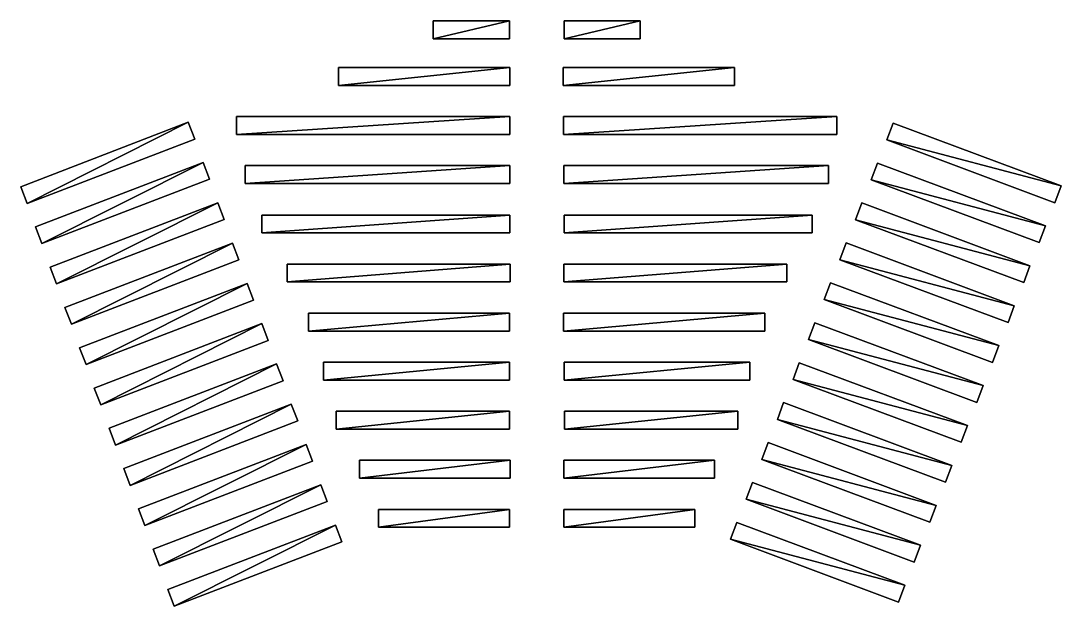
# Model space of a CAD drawing. Header units: metres. Extents: x 1589 to 3205, y -11 to 220.
# Drawn here: x 1598.23 to 1627.28, y -10.96 to 5.37 of the extents above; entities that cross this region are included whole.
import ezdxf

# ---------------------------------------------------------------- set-up
doc = ezdxf.new("R2010")
doc.units = ezdxf.units.M
doc.layers.get('0').update_dxf_attribs({"true_color": 0x99e499})

# ---------------------------------------------------------------- blocks, each defined once
blk = doc.blocks.new('Box210')
at = {"color": 0}
mesh = blk.add_polyface(dxfattribs=at)
corners = [(-2.505, -0.25), (2.505, -0.25), (-2.505, 0.25), (2.505, 0.25), (-2.505, -0.25, 0.453), (2.505, -0.25, 0.453), (-2.505, 0.25, 0.453), (2.505, 0.25, 0.453)]
mesh.append_faces([[corners[k] for k in face] for face in [(0, 2, 3, 0), (3, 1, 0, 3), (4, 5, 7, 4), (7, 6, 4, 7), (0, 1, 5, 0), (5, 4, 0, 5), (1, 3, 7, 1), (7, 5, 1, 7), (3, 2, 6, 3), (6, 7, 3, 6), (2, 0, 4, 2), (4, 6, 2, 4)]], dxfattribs={"vtx2": -1, "vtx3": -1, "color": 0})
blk = doc.blocks.new('Box211')
at = {"color": 0}
mesh = blk.add_polyface(dxfattribs=at)
corners = [(-2.505, -0.25), (2.505, -0.25), (-2.505, 0.25), (2.505, 0.25), (-2.505, -0.25, 0.453), (2.505, -0.25, 0.453), (-2.505, 0.25, 0.453), (2.505, 0.25, 0.453)]
mesh.append_faces([[corners[k] for k in face] for face in [(0, 2, 3, 0), (3, 1, 0, 3), (4, 5, 7, 4), (7, 6, 4, 7), (0, 1, 5, 0), (5, 4, 0, 5), (1, 3, 7, 1), (7, 5, 1, 7), (3, 2, 6, 3), (6, 7, 3, 6), (2, 0, 4, 2), (4, 6, 2, 4)]], dxfattribs={"vtx2": -1, "vtx3": -1, "color": 0})
blk = doc.blocks.new('Box212')
at = {"color": 0}
mesh = blk.add_polyface(dxfattribs=at)
corners = [(-2.505, -0.25), (2.505, -0.25), (-2.505, 0.25), (2.505, 0.25), (-2.505, -0.25, 0.453), (2.505, -0.25, 0.453), (-2.505, 0.25, 0.453), (2.505, 0.25, 0.453)]
mesh.append_faces([[corners[k] for k in face] for face in [(0, 2, 3, 0), (3, 1, 0, 3), (4, 5, 7, 4), (7, 6, 4, 7), (0, 1, 5, 0), (5, 4, 0, 5), (1, 3, 7, 1), (7, 5, 1, 7), (3, 2, 6, 3), (6, 7, 3, 6), (2, 0, 4, 2), (4, 6, 2, 4)]], dxfattribs={"vtx2": -1, "vtx3": -1, "color": 0})
blk = doc.blocks.new('Box213')
at = {"color": 0}
mesh = blk.add_polyface(dxfattribs=at)
corners = [(-2.505, -0.25), (2.505, -0.25), (-2.505, 0.25), (2.505, 0.25), (-2.505, -0.25, 0.453), (2.505, -0.25, 0.453), (-2.505, 0.25, 0.453), (2.505, 0.25, 0.453)]
mesh.append_faces([[corners[k] for k in face] for face in [(0, 2, 3, 0), (3, 1, 0, 3), (4, 5, 7, 4), (7, 6, 4, 7), (0, 1, 5, 0), (5, 4, 0, 5), (1, 3, 7, 1), (7, 5, 1, 7), (3, 2, 6, 3), (6, 7, 3, 6), (2, 0, 4, 2), (4, 6, 2, 4)]], dxfattribs={"vtx2": -1, "vtx3": -1, "color": 0})
blk = doc.blocks.new('Box214')
at = {"color": 0}
mesh = blk.add_polyface(dxfattribs=at)
corners = [(-2.505, -0.25), (2.505, -0.25), (-2.505, 0.25), (2.505, 0.25), (-2.505, -0.25, 0.453), (2.505, -0.25, 0.453), (-2.505, 0.25, 0.453), (2.505, 0.25, 0.453)]
mesh.append_faces([[corners[k] for k in face] for face in [(0, 2, 3, 0), (3, 1, 0, 3), (4, 5, 7, 4), (7, 6, 4, 7), (0, 1, 5, 0), (5, 4, 0, 5), (1, 3, 7, 1), (7, 5, 1, 7), (3, 2, 6, 3), (6, 7, 3, 6), (2, 0, 4, 2), (4, 6, 2, 4)]], dxfattribs={"vtx2": -1, "vtx3": -1, "color": 0})
blk = doc.blocks.new('Box215')
at = {"color": 0}
mesh = blk.add_polyface(dxfattribs=at)
corners = [(-2.505, -0.25), (2.505, -0.25), (-2.505, 0.25), (2.505, 0.25), (-2.505, -0.25, 0.453), (2.505, -0.25, 0.453), (-2.505, 0.25, 0.453), (2.505, 0.25, 0.453)]
mesh.append_faces([[corners[k] for k in face] for face in [(0, 2, 3, 0), (3, 1, 0, 3), (4, 5, 7, 4), (7, 6, 4, 7), (0, 1, 5, 0), (5, 4, 0, 5), (1, 3, 7, 1), (7, 5, 1, 7), (3, 2, 6, 3), (6, 7, 3, 6), (2, 0, 4, 2), (4, 6, 2, 4)]], dxfattribs={"vtx2": -1, "vtx3": -1, "color": 0})
blk = doc.blocks.new('Box216')
at = {"color": 0}
mesh = blk.add_polyface(dxfattribs=at)
corners = [(-2.505, -0.25), (2.505, -0.25), (-2.505, 0.25), (2.505, 0.25), (-2.505, -0.25, 0.453), (2.505, -0.25, 0.453), (-2.505, 0.25, 0.453), (2.505, 0.25, 0.453)]
mesh.append_faces([[corners[k] for k in face] for face in [(0, 2, 3, 0), (3, 1, 0, 3), (4, 5, 7, 4), (7, 6, 4, 7), (0, 1, 5, 0), (5, 4, 0, 5), (1, 3, 7, 1), (7, 5, 1, 7), (3, 2, 6, 3), (6, 7, 3, 6), (2, 0, 4, 2), (4, 6, 2, 4)]], dxfattribs={"vtx2": -1, "vtx3": -1, "color": 0})
blk = doc.blocks.new('Box217')
at = {"color": 0}
mesh = blk.add_polyface(dxfattribs=at)
corners = [(-2.505, -0.25), (2.505, -0.25), (-2.505, 0.25), (2.505, 0.25), (-2.505, -0.25, 0.453), (2.505, -0.25, 0.453), (-2.505, 0.25, 0.453), (2.505, 0.25, 0.453)]
mesh.append_faces([[corners[k] for k in face] for face in [(0, 2, 3, 0), (3, 1, 0, 3), (4, 5, 7, 4), (7, 6, 4, 7), (0, 1, 5, 0), (5, 4, 0, 5), (1, 3, 7, 1), (7, 5, 1, 7), (3, 2, 6, 3), (6, 7, 3, 6), (2, 0, 4, 2), (4, 6, 2, 4)]], dxfattribs={"vtx2": -1, "vtx3": -1, "color": 0})
blk = doc.blocks.new('Box218')
at = {"color": 0}
mesh = blk.add_polyface(dxfattribs=at)
corners = [(-2.505, -0.25), (2.505, -0.25), (-2.505, 0.25), (2.505, 0.25), (-2.505, -0.25, 0.453), (2.505, -0.25, 0.453), (-2.505, 0.25, 0.453), (2.505, 0.25, 0.453)]
mesh.append_faces([[corners[k] for k in face] for face in [(0, 2, 3, 0), (3, 1, 0, 3), (4, 5, 7, 4), (7, 6, 4, 7), (0, 1, 5, 0), (5, 4, 0, 5), (1, 3, 7, 1), (7, 5, 1, 7), (3, 2, 6, 3), (6, 7, 3, 6), (2, 0, 4, 2), (4, 6, 2, 4)]], dxfattribs={"vtx2": -1, "vtx3": -1, "color": 0})
blk = doc.blocks.new('Box219')
at = {"color": 0}
mesh = blk.add_polyface(dxfattribs=at)
corners = [(-2.505, -0.25), (2.505, -0.25), (-2.505, 0.25), (2.505, 0.25), (-2.505, -0.25, 0.453), (2.505, -0.25, 0.453), (-2.505, 0.25, 0.453), (2.505, 0.25, 0.453)]
mesh.append_faces([[corners[k] for k in face] for face in [(0, 2, 3, 0), (3, 1, 0, 3), (4, 5, 7, 4), (7, 6, 4, 7), (0, 1, 5, 0), (5, 4, 0, 5), (1, 3, 7, 1), (7, 5, 1, 7), (3, 2, 6, 3), (6, 7, 3, 6), (2, 0, 4, 2), (4, 6, 2, 4)]], dxfattribs={"vtx2": -1, "vtx3": -1, "color": 0})
blk = doc.blocks.new('Box220')
at = {"color": 0}
mesh = blk.add_polyface(dxfattribs=at)
corners = [(-2.505, -0.25), (2.505, -0.25), (-2.505, 0.25), (2.505, 0.25), (-2.505, -0.25, 0.453), (2.505, -0.25, 0.453), (-2.505, 0.25, 0.453), (2.505, 0.25, 0.453)]
mesh.append_faces([[corners[k] for k in face] for face in [(0, 2, 3, 0), (3, 1, 0, 3), (4, 5, 7, 4), (7, 6, 4, 7), (0, 1, 5, 0), (5, 4, 0, 5), (1, 3, 7, 1), (7, 5, 1, 7), (3, 2, 6, 3), (6, 7, 3, 6), (2, 0, 4, 2), (4, 6, 2, 4)]], dxfattribs={"vtx2": -1, "vtx3": -1, "color": 0})

msp = doc.modelspace()

# ---------------------------------------------------------------- block references
at = {"color": 133, "true_color": 0x58c7e1}
for name, p, rotation in [('Box220', (1600.662, 1.408, -0.007), 21.00316979215312), ('Box210', (1624.844, 1.406, -0.007), 159.5342584063619), ('Box219', (1601.073, 0.285, -0.007), 21.00316979215312), ('Box211', (1624.408, 0.292, -0.007), 159.5342584063619), ('Box218', (1601.484, -0.839, -0.007), 21.00316979215312), ('Box212', (1623.972, -0.822, -0.007), 159.5342584063619), ('Box217', (1601.894, -1.962, -0.007), 21.00316979215312), ('Box213', (1623.536, -1.935, -0.007), 159.5342584063619), ('Box216', (1602.305, -3.086, -0.007), 21.00316979215312), ('Box214', (1623.099, -3.049, -0.007), 159.5342584063619), ('Box215', (1602.715, -4.209, -0.007), 21.00316979215312), ('Box215', (1622.663, -4.163, -0.007), 159.5342584063619), ('Box214', (1603.126, -5.333, -0.007), 21.00316979215312), ('Box216', (1622.226, -5.277, -0.007), 159.5342584063619), ('Box213', (1603.537, -6.457, -0.007), 21.00316979215312), ('Box217', (1621.79, -6.391, -0.007), 159.5342584063619), ('Box212', (1603.948, -7.58, -0.007), 21.00316979215312), ('Box218', (1621.354, -7.505, -0.007), 159.5342584063619), ('Box219', (1620.918, -8.618, -0.007), 159.5342584063619), ('Box211', (1604.358, -8.704, -0.007), 21.00316979215312), ('Box210', (1604.769, -9.827, -0.007), 21.00316979215312), ('Box220', (1620.481, -9.732, -0.007), 159.5342584063619)]:
    msp.add_blockref(name, p, dxfattribs=dict(at, rotation=rotation))

# ---------------------------------------------------------------- meshes
mesh = msp.add_polyface(dxfattribs=at)
corners = [(1609.749, 4.87, -0.007), (1611.874, 4.87, -0.007), (1609.749, 5.37, -0.007), (1611.874, 5.37, -0.007), (1609.749, 4.87, 0.446), (1611.874, 4.87, 0.446), (1609.749, 5.37, 0.446), (1611.874, 5.37, 0.446)]
mesh.append_faces([[corners[k] for k in face] for face in [(0, 2, 3, 0), (3, 1, 0, 3), (4, 5, 7, 4), (7, 6, 4, 7), (0, 1, 5, 0), (5, 4, 0, 5), (1, 3, 7, 1), (7, 5, 1, 7), (3, 2, 6, 3), (6, 7, 3, 6), (2, 0, 4, 2), (4, 6, 2, 4)]], dxfattribs={"vtx2": -1, "vtx3": -1, "color": 133})
mesh = msp.add_polyface(dxfattribs=at)
corners = [(1613.404, 4.87, -0.007), (1615.529, 4.87, -0.007), (1613.404, 5.37, -0.007), (1615.529, 5.37, -0.007), (1613.404, 4.87, 0.446), (1615.529, 4.87, 0.446), (1613.404, 5.37, 0.446), (1615.529, 5.37, 0.446)]
mesh.append_faces([[corners[k] for k in face] for face in [(0, 2, 3, 0), (3, 1, 0, 3), (4, 5, 7, 4), (7, 6, 4, 7), (0, 1, 5, 0), (5, 4, 0, 5), (1, 3, 7, 1), (7, 5, 1, 7), (3, 2, 6, 3), (6, 7, 3, 6), (2, 0, 4, 2), (4, 6, 2, 4)]], dxfattribs={"vtx2": -1, "vtx3": -1, "color": 133})
mesh = msp.add_polyface(dxfattribs=at)
corners = [(1607.099, 3.567, -0.007), (1611.884, 3.567, -0.007), (1607.099, 4.067, -0.007), (1611.884, 4.067, -0.007), (1607.099, 3.567, 0.446), (1611.884, 3.567, 0.446), (1607.099, 4.067, 0.446), (1611.884, 4.067, 0.446)]
mesh.append_faces([[corners[k] for k in face] for face in [(0, 2, 3, 0), (3, 1, 0, 3), (4, 5, 7, 4), (7, 6, 4, 7), (0, 1, 5, 0), (5, 4, 0, 5), (1, 3, 7, 1), (7, 5, 1, 7), (3, 2, 6, 3), (6, 7, 3, 6), (2, 0, 4, 2), (4, 6, 2, 4)]], dxfattribs={"vtx2": -1, "vtx3": -1, "color": 133})
mesh = msp.add_polyface(dxfattribs=at)
corners = [(1613.376, 3.567, -0.007), (1618.16, 3.567, -0.007), (1613.376, 4.067, -0.007), (1618.16, 4.067, -0.007), (1613.376, 3.567, 0.446), (1618.16, 3.567, 0.446), (1613.376, 4.067, 0.446), (1618.16, 4.067, 0.446)]
mesh.append_faces([[corners[k] for k in face] for face in [(0, 2, 3, 0), (3, 1, 0, 3), (4, 5, 7, 4), (7, 6, 4, 7), (0, 1, 5, 0), (5, 4, 0, 5), (1, 3, 7, 1), (7, 5, 1, 7), (3, 2, 6, 3), (6, 7, 3, 6), (2, 0, 4, 2), (4, 6, 2, 4)]], dxfattribs={"vtx2": -1, "vtx3": -1, "color": 133})
mesh = msp.add_polyface(dxfattribs=at)
corners = [(1604.254, 2.198, -0.007), (1611.882, 2.198, -0.007), (1604.254, 2.698, -0.007), (1611.882, 2.698, -0.007), (1604.254, 2.198, 0.446), (1611.882, 2.198, 0.446), (1604.254, 2.698, 0.446), (1611.882, 2.698, 0.446)]
mesh.append_faces([[corners[k] for k in face] for face in [(0, 2, 3, 0), (3, 1, 0, 3), (4, 5, 7, 4), (7, 6, 4, 7), (0, 1, 5, 0), (5, 4, 0, 5), (1, 3, 7, 1), (7, 5, 1, 7), (3, 2, 6, 3), (6, 7, 3, 6), (2, 0, 4, 2), (4, 6, 2, 4)]], dxfattribs={"vtx2": -1, "vtx3": -1, "color": 133})
mesh = msp.add_polyface(dxfattribs=at)
corners = [(1613.385, 2.198, -0.007), (1621.014, 2.198, -0.007), (1613.385, 2.698, -0.007), (1621.014, 2.698, -0.007), (1613.385, 2.198, 0.446), (1621.014, 2.198, 0.446), (1613.385, 2.698, 0.446), (1621.014, 2.698, 0.446)]
mesh.append_faces([[corners[k] for k in face] for face in [(0, 2, 3, 0), (3, 1, 0, 3), (4, 5, 7, 4), (7, 6, 4, 7), (0, 1, 5, 0), (5, 4, 0, 5), (1, 3, 7, 1), (7, 5, 1, 7), (3, 2, 6, 3), (6, 7, 3, 6), (2, 0, 4, 2), (4, 6, 2, 4)]], dxfattribs={"vtx2": -1, "vtx3": -1, "color": 133})
mesh = msp.add_polyface(dxfattribs=at)
corners = [(1604.497, 0.83, -0.007), (1611.882, 0.83, -0.007), (1604.497, 1.33, -0.007), (1611.882, 1.33, -0.007), (1604.497, 0.83, 0.446), (1611.882, 0.83, 0.446), (1604.497, 1.33, 0.446), (1611.882, 1.33, 0.446)]
mesh.append_faces([[corners[k] for k in face] for face in [(0, 2, 3, 0), (3, 1, 0, 3), (4, 5, 7, 4), (7, 6, 4, 7), (0, 1, 5, 0), (5, 4, 0, 5), (1, 3, 7, 1), (7, 5, 1, 7), (3, 2, 6, 3), (6, 7, 3, 6), (2, 0, 4, 2), (4, 6, 2, 4)]], dxfattribs={"vtx2": -1, "vtx3": -1, "color": 133})
mesh = msp.add_polyface(dxfattribs=at)
corners = [(1613.395, 0.83, -0.007), (1620.78, 0.83, -0.007), (1613.395, 1.33, -0.007), (1620.78, 1.33, -0.007), (1613.395, 0.83, 0.446), (1620.78, 0.83, 0.446), (1613.395, 1.33, 0.446), (1620.78, 1.33, 0.446)]
mesh.append_faces([[corners[k] for k in face] for face in [(0, 2, 3, 0), (3, 1, 0, 3), (4, 5, 7, 4), (7, 6, 4, 7), (0, 1, 5, 0), (5, 4, 0, 5), (1, 3, 7, 1), (7, 5, 1, 7), (3, 2, 6, 3), (6, 7, 3, 6), (2, 0, 4, 2), (4, 6, 2, 4)]], dxfattribs={"vtx2": -1, "vtx3": -1, "color": 133})
mesh = msp.add_polyface(dxfattribs=at)
corners = [(1604.961, -0.547, -0.007), (1611.887, -0.547, -0.007), (1604.961, -0.047, -0.007), (1611.887, -0.047, -0.007), (1604.961, -0.547, 0.446), (1611.887, -0.547, 0.446), (1604.961, -0.047, 0.446), (1611.887, -0.047, 0.446)]
mesh.append_faces([[corners[k] for k in face] for face in [(0, 2, 3, 0), (3, 1, 0, 3), (4, 5, 7, 4), (7, 6, 4, 7), (0, 1, 5, 0), (5, 4, 0, 5), (1, 3, 7, 1), (7, 5, 1, 7), (3, 2, 6, 3), (6, 7, 3, 6), (2, 0, 4, 2), (4, 6, 2, 4)]], dxfattribs={"vtx2": -1, "vtx3": -1, "color": 133})
mesh = msp.add_polyface(dxfattribs=at)
corners = [(1613.402, -0.547, -0.007), (1620.327, -0.547, -0.007), (1613.402, -0.047, -0.007), (1620.327, -0.047, -0.007), (1613.402, -0.547, 0.446), (1620.327, -0.547, 0.446), (1613.402, -0.047, 0.446), (1620.327, -0.047, 0.446)]
mesh.append_faces([[corners[k] for k in face] for face in [(0, 2, 3, 0), (3, 1, 0, 3), (4, 5, 7, 4), (7, 6, 4, 7), (0, 1, 5, 0), (5, 4, 0, 5), (1, 3, 7, 1), (7, 5, 1, 7), (3, 2, 6, 3), (6, 7, 3, 6), (2, 0, 4, 2), (4, 6, 2, 4)]], dxfattribs={"vtx2": -1, "vtx3": -1, "color": 133})
mesh = msp.add_polyface(dxfattribs=at)
corners = [(1605.667, -1.915, -0.007), (1611.896, -1.915, -0.007), (1605.667, -1.415, -0.007), (1611.896, -1.415, -0.007), (1605.667, -1.915, 0.446), (1611.896, -1.915, 0.446), (1605.667, -1.415, 0.446), (1611.896, -1.415, 0.446)]
mesh.append_faces([[corners[k] for k in face] for face in [(0, 2, 3, 0), (3, 1, 0, 3), (4, 5, 7, 4), (7, 6, 4, 7), (0, 1, 5, 0), (5, 4, 0, 5), (1, 3, 7, 1), (7, 5, 1, 7), (3, 2, 6, 3), (6, 7, 3, 6), (2, 0, 4, 2), (4, 6, 2, 4)]], dxfattribs={"vtx2": -1, "vtx3": -1, "color": 133})
mesh = msp.add_polyface(dxfattribs=at)
corners = [(1613.393, -1.915, -0.007), (1619.622, -1.915, -0.007), (1613.393, -1.415, -0.007), (1619.622, -1.415, -0.007), (1613.393, -1.915, 0.446), (1619.622, -1.915, 0.446), (1613.393, -1.415, 0.446), (1619.622, -1.415, 0.446)]
mesh.append_faces([[corners[k] for k in face] for face in [(0, 2, 3, 0), (3, 1, 0, 3), (4, 5, 7, 4), (7, 6, 4, 7), (0, 1, 5, 0), (5, 4, 0, 5), (1, 3, 7, 1), (7, 5, 1, 7), (3, 2, 6, 3), (6, 7, 3, 6), (2, 0, 4, 2), (4, 6, 2, 4)]], dxfattribs={"vtx2": -1, "vtx3": -1, "color": 133})
mesh = msp.add_polyface(dxfattribs=at)
corners = [(1606.264, -3.284, -0.007), (1611.877, -3.284, -0.007), (1606.264, -2.784, -0.007), (1611.877, -2.784, -0.007), (1606.264, -3.284, 0.446), (1611.877, -3.284, 0.446), (1606.264, -2.784, 0.446), (1611.877, -2.784, 0.446)]
mesh.append_faces([[corners[k] for k in face] for face in [(0, 2, 3, 0), (3, 1, 0, 3), (4, 5, 7, 4), (7, 6, 4, 7), (0, 1, 5, 0), (5, 4, 0, 5), (1, 3, 7, 1), (7, 5, 1, 7), (3, 2, 6, 3), (6, 7, 3, 6), (2, 0, 4, 2), (4, 6, 2, 4)]], dxfattribs={"vtx2": -1, "vtx3": -1, "color": 133})
mesh = msp.add_polyface(dxfattribs=at)
corners = [(1613.389, -3.284, -0.007), (1619.002, -3.284, -0.007), (1613.389, -2.784, -0.007), (1619.002, -2.784, -0.007), (1613.389, -3.284, 0.446), (1619.002, -3.284, 0.446), (1613.389, -2.784, 0.446), (1619.002, -2.784, 0.446)]
mesh.append_faces([[corners[k] for k in face] for face in [(0, 2, 3, 0), (3, 1, 0, 3), (4, 5, 7, 4), (7, 6, 4, 7), (0, 1, 5, 0), (5, 4, 0, 5), (1, 3, 7, 1), (7, 5, 1, 7), (3, 2, 6, 3), (6, 7, 3, 6), (2, 0, 4, 2), (4, 6, 2, 4)]], dxfattribs={"vtx2": -1, "vtx3": -1, "color": 133})
mesh = msp.add_polyface(dxfattribs=at)
corners = [(1606.688, -4.653, -0.007), (1611.873, -4.653, -0.007), (1606.688, -4.153, -0.007), (1611.873, -4.153, -0.007), (1606.688, -4.653, 0.446), (1611.873, -4.653, 0.446), (1606.688, -4.153, 0.446), (1611.873, -4.153, 0.446)]
mesh.append_faces([[corners[k] for k in face] for face in [(0, 2, 3, 0), (3, 1, 0, 3), (4, 5, 7, 4), (7, 6, 4, 7), (0, 1, 5, 0), (5, 4, 0, 5), (1, 3, 7, 1), (7, 5, 1, 7), (3, 2, 6, 3), (6, 7, 3, 6), (2, 0, 4, 2), (4, 6, 2, 4)]], dxfattribs={"vtx2": -1, "vtx3": -1, "color": 133})
mesh = msp.add_polyface(dxfattribs=at)
corners = [(1613.403, -4.653, -0.007), (1618.588, -4.653, -0.007), (1613.403, -4.153, -0.007), (1618.588, -4.153, -0.007), (1613.403, -4.653, 0.446), (1618.588, -4.653, 0.446), (1613.403, -4.153, 0.446), (1618.588, -4.153, 0.446)]
mesh.append_faces([[corners[k] for k in face] for face in [(0, 2, 3, 0), (3, 1, 0, 3), (4, 5, 7, 4), (7, 6, 4, 7), (0, 1, 5, 0), (5, 4, 0, 5), (1, 3, 7, 1), (7, 5, 1, 7), (3, 2, 6, 3), (6, 7, 3, 6), (2, 0, 4, 2), (4, 6, 2, 4)]], dxfattribs={"vtx2": -1, "vtx3": -1, "color": 133})
mesh = msp.add_polyface(dxfattribs=at)
corners = [(1607.041, -6.021, -0.007), (1611.879, -6.021, -0.007), (1607.041, -5.521, -0.007), (1611.879, -5.521, -0.007), (1607.041, -6.021, 0.446), (1611.879, -6.021, 0.446), (1607.041, -5.521, 0.446), (1611.879, -5.521, 0.446)]
mesh.append_faces([[corners[k] for k in face] for face in [(0, 2, 3, 0), (3, 1, 0, 3), (4, 5, 7, 4), (7, 6, 4, 7), (0, 1, 5, 0), (5, 4, 0, 5), (1, 3, 7, 1), (7, 5, 1, 7), (3, 2, 6, 3), (6, 7, 3, 6), (2, 0, 4, 2), (4, 6, 2, 4)]], dxfattribs={"vtx2": -1, "vtx3": -1, "color": 133})
mesh = msp.add_polyface(dxfattribs=at)
corners = [(1613.408, -6.021, -0.007), (1618.247, -6.021, -0.007), (1613.408, -5.521, -0.007), (1618.247, -5.521, -0.007), (1613.408, -6.021, 0.446), (1618.247, -6.021, 0.446), (1613.408, -5.521, 0.446), (1618.247, -5.521, 0.446)]
mesh.append_faces([[corners[k] for k in face] for face in [(0, 2, 3, 0), (3, 1, 0, 3), (4, 5, 7, 4), (7, 6, 4, 7), (0, 1, 5, 0), (5, 4, 0, 5), (1, 3, 7, 1), (7, 5, 1, 7), (3, 2, 6, 3), (6, 7, 3, 6), (2, 0, 4, 2), (4, 6, 2, 4)]], dxfattribs={"vtx2": -1, "vtx3": -1, "color": 133})
mesh = msp.add_polyface(dxfattribs=at)
corners = [(1607.691, -7.39, -0.007), (1611.896, -7.39, -0.007), (1607.691, -6.89, -0.007), (1611.896, -6.89, -0.007), (1607.691, -7.39, 0.446), (1611.896, -7.39, 0.446), (1607.691, -6.89, 0.446), (1611.896, -6.89, 0.446)]
mesh.append_faces([[corners[k] for k in face] for face in [(0, 2, 3, 0), (3, 1, 0, 3), (4, 5, 7, 4), (7, 6, 4, 7), (0, 1, 5, 0), (5, 4, 0, 5), (1, 3, 7, 1), (7, 5, 1, 7), (3, 2, 6, 3), (6, 7, 3, 6), (2, 0, 4, 2), (4, 6, 2, 4)]], dxfattribs={"vtx2": -1, "vtx3": -1, "color": 133})
mesh = msp.add_polyface(dxfattribs=at)
corners = [(1613.396, -7.39, -0.007), (1617.601, -7.39, -0.007), (1613.396, -6.89, -0.007), (1617.601, -6.89, -0.007), (1613.396, -7.39, 0.446), (1617.601, -7.39, 0.446), (1613.396, -6.89, 0.446), (1617.601, -6.89, 0.446)]
mesh.append_faces([[corners[k] for k in face] for face in [(0, 2, 3, 0), (3, 1, 0, 3), (4, 5, 7, 4), (7, 6, 4, 7), (0, 1, 5, 0), (5, 4, 0, 5), (1, 3, 7, 1), (7, 5, 1, 7), (3, 2, 6, 3), (6, 7, 3, 6), (2, 0, 4, 2), (4, 6, 2, 4)]], dxfattribs={"vtx2": -1, "vtx3": -1, "color": 133})
mesh = msp.add_polyface(dxfattribs=at)
corners = [(1608.223, -8.759, -0.007), (1611.879, -8.759, -0.007), (1608.223, -8.259, -0.007), (1611.879, -8.259, -0.007), (1608.223, -8.759, 0.446), (1611.879, -8.759, 0.446), (1608.223, -8.259, 0.446), (1611.879, -8.259, 0.446)]
mesh.append_faces([[corners[k] for k in face] for face in [(0, 2, 3, 0), (3, 1, 0, 3), (4, 5, 7, 4), (7, 6, 4, 7), (0, 1, 5, 0), (5, 4, 0, 5), (1, 3, 7, 1), (7, 5, 1, 7), (3, 2, 6, 3), (6, 7, 3, 6), (2, 0, 4, 2), (4, 6, 2, 4)]], dxfattribs={"vtx2": -1, "vtx3": -1, "color": 133})
mesh = msp.add_polyface(dxfattribs=at)
corners = [(1613.396, -8.759, -0.007), (1617.053, -8.759, -0.007), (1613.396, -8.259, -0.007), (1617.053, -8.259, -0.007), (1613.396, -8.759, 0.446), (1617.053, -8.759, 0.446), (1613.396, -8.259, 0.446), (1617.053, -8.259, 0.446)]
mesh.append_faces([[corners[k] for k in face] for face in [(0, 2, 3, 0), (3, 1, 0, 3), (4, 5, 7, 4), (7, 6, 4, 7), (0, 1, 5, 0), (5, 4, 0, 5), (1, 3, 7, 1), (7, 5, 1, 7), (3, 2, 6, 3), (6, 7, 3, 6), (2, 0, 4, 2), (4, 6, 2, 4)]], dxfattribs={"vtx2": -1, "vtx3": -1, "color": 133})

doc.saveas('drawing.dxf')
